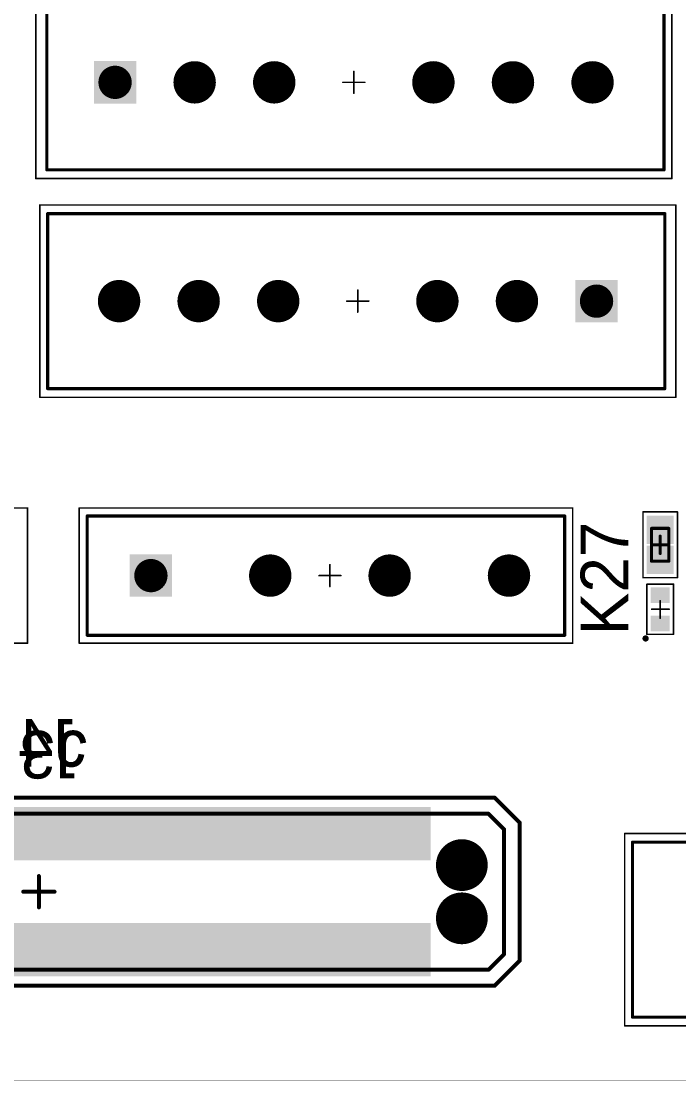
# Model space of a CAD drawing. Header units: millimetres. Extents: x 0 to 100, y 0 to 100.
# Drawn here: x 49.45 to 70.44, y 0 to 33.83 of the extents above; entities that cross this region are included whole.
import ezdxf

# ---------------------------------------------------------------- set-up
doc = ezdxf.new("R2010")
doc.units = ezdxf.units.MM
for name, color, linetype in [('BottomLayer', 5, 'Continuous'), ('BottomOverlay', 54, 'Continuous'), ('BottomPaste', 16, 'Continuous'), ('BottomSolder', 6, 'Continuous'), ('Mechanical1', 6, 'Continuous'), ('Mechanical13', 56, 'Continuous'), ('Mechanical15', 56, 'Continuous'), ('MidLayer14', 9, 'Continuous'), ('MultiLayer', 9, 'Continuous'), ('PadHoleLayer', 156, 'Continuous'), ('TopLayer', 1, 'Continuous'), ('TopOverlay', 2, 'Continuous'), ('TopPaste', 8, 'Continuous'), ('TopSolder', 216, 'Continuous')]:
    doc.layers.add(name, color=color, linetype=linetype)

msp = doc.modelspace()

# ---------------------------------------------------------------- linework, layer by layer
at = {"layer": 'BottomLayer'}
for points, const_width in [([(54.703, 31.877, 1), (55.279, 31.877, 1)], 0.575), ([(57.243, 31.877, 1), (57.819, 31.877, 1)], 0.575), ([(62.323, 31.877, 1), (62.899, 31.877, 1)], 0.575), ([(64.863, 31.877, 1), (65.439, 31.877, 1)], 0.575), ([(67.403, 31.877, 1), (67.979, 31.877, 1)], 0.575), ([(52.29, 24.892, 1), (52.866, 24.892, 1)], 0.575), ([(54.83, 24.892, 1), (55.406, 24.892, 1)], 0.575), ([(57.37, 24.892, 1), (57.946, 24.892, 1)], 0.575), ([(62.45, 24.892, 1), (63.026, 24.892, 1)], 0.575), ([(64.99, 24.892, 1), (65.566, 24.892, 1)], 0.575), ([(57.116, 16.129, 1), (57.692, 16.129, 1)], 0.575), ([(60.926, 16.129, 1), (61.502, 16.129, 1)], 0.575), ([(64.736, 16.129, 1), (65.312, 16.129, 1)], 0.575), ([(63.157, 6.887, 1), (63.882, 6.887, 1)], 0.725), ([(63.157, 5.187, 1), (63.882, 5.187, 1)], 0.725)]:
    msp.add_lwpolyline(points, format="xyb", close=True, dxfattribs=dict(at, const_width=const_width))
for points in [[(51.876, 32.452), (51.876, 31.302), (53.026, 32.452), (53.026, 31.302)], [(68.393, 24.317), (68.393, 25.467), (67.243, 24.317), (67.243, 25.467)], [(53.019, 16.704), (53.019, 15.554), (54.169, 16.704), (54.169, 15.554)], [(49.919, 8.637), (49.619, 8.637), (49.919, 7.137), (49.619, 7.137)], [(50.419, 8.637), (50.119, 8.637), (50.419, 7.137), (50.119, 7.137)], [(50.919, 8.637), (50.619, 8.637), (50.919, 7.137), (50.619, 7.137)], [(51.419, 8.637), (51.119, 8.637), (51.419, 7.137), (51.119, 7.137)], [(51.919, 8.637), (51.619, 8.637), (51.919, 7.137), (51.619, 7.137)], [(52.419, 8.637), (52.119, 8.637), (52.419, 7.137), (52.119, 7.137)], [(52.919, 8.637), (52.619, 8.637), (52.919, 7.137), (52.619, 7.137)], [(53.419, 8.637), (53.119, 8.637), (53.419, 7.137), (53.119, 7.137)], [(53.919, 8.637), (53.619, 8.637), (53.919, 7.137), (53.619, 7.137)], [(54.419, 8.637), (54.119, 8.637), (54.419, 7.137), (54.119, 7.137)], [(54.919, 8.637), (54.619, 8.637), (54.919, 7.137), (54.619, 7.137)], [(55.419, 8.637), (55.119, 8.637), (55.419, 7.137), (55.119, 7.137)], [(55.919, 8.637), (55.619, 8.637), (55.919, 7.137), (55.619, 7.137)], [(56.419, 8.637), (56.119, 8.637), (56.419, 7.137), (56.119, 7.137)], [(56.919, 8.637), (56.619, 8.637), (56.919, 7.137), (56.619, 7.137)], [(57.419, 8.637), (57.119, 8.637), (57.419, 7.137), (57.119, 7.137)], [(57.919, 8.637), (57.619, 8.637), (57.919, 7.137), (57.619, 7.137)], [(58.419, 8.637), (58.119, 8.637), (58.419, 7.137), (58.119, 7.137)], [(58.919, 8.637), (58.619, 8.637), (58.919, 7.137), (58.619, 7.137)], [(59.419, 8.637), (59.119, 8.637), (59.419, 7.137), (59.119, 7.137)], [(59.919, 8.637), (59.619, 8.637), (59.919, 7.137), (59.619, 7.137)], [(60.419, 8.637), (60.119, 8.637), (60.419, 7.137), (60.119, 7.137)], [(60.919, 8.637), (60.619, 8.637), (60.919, 7.137), (60.619, 7.137)], [(61.419, 8.637), (61.119, 8.637), (61.419, 7.137), (61.119, 7.137)], [(61.919, 8.637), (61.619, 8.637), (61.919, 7.137), (61.619, 7.137)], [(62.419, 8.637), (62.119, 8.637), (62.419, 7.137), (62.119, 7.137)], [(49.919, 4.937), (49.619, 4.937), (49.919, 3.437), (49.619, 3.437)], [(50.419, 4.937), (50.119, 4.937), (50.419, 3.437), (50.119, 3.437)], [(50.919, 4.937), (50.619, 4.937), (50.919, 3.437), (50.619, 3.437)], [(51.419, 4.937), (51.119, 4.937), (51.419, 3.437), (51.119, 3.437)], [(51.919, 4.937), (51.619, 4.937), (51.919, 3.437), (51.619, 3.437)], [(52.419, 4.937), (52.119, 4.937), (52.419, 3.437), (52.119, 3.437)], [(52.919, 4.937), (52.619, 4.937), (52.919, 3.437), (52.619, 3.437)], [(53.419, 4.937), (53.119, 4.937), (53.419, 3.437), (53.119, 3.437)], [(53.919, 4.937), (53.619, 4.937), (53.919, 3.437), (53.619, 3.437)], [(54.419, 4.937), (54.119, 4.937), (54.419, 3.437), (54.119, 3.437)], [(54.919, 4.937), (54.619, 4.937), (54.919, 3.437), (54.619, 3.437)], [(55.419, 4.937), (55.119, 4.937), (55.419, 3.437), (55.119, 3.437)], [(55.919, 4.937), (55.619, 4.937), (55.919, 3.437), (55.619, 3.437)], [(56.419, 4.937), (56.119, 4.937), (56.419, 3.437), (56.119, 3.437)], [(56.919, 4.937), (56.619, 4.937), (56.919, 3.437), (56.619, 3.437)], [(57.419, 4.937), (57.119, 4.937), (57.419, 3.437), (57.119, 3.437)], [(57.919, 4.937), (57.619, 4.937), (57.919, 3.437), (57.619, 3.437)], [(58.419, 4.937), (58.119, 4.937), (58.419, 3.437), (58.119, 3.437)], [(58.919, 4.937), (58.619, 4.937), (58.919, 3.437), (58.619, 3.437)], [(59.419, 4.937), (59.119, 4.937), (59.419, 3.437), (59.119, 3.437)], [(59.919, 4.937), (59.619, 4.937), (59.919, 3.437), (59.619, 3.437)], [(60.419, 4.937), (60.119, 4.937), (60.419, 3.437), (60.119, 3.437)], [(60.919, 4.937), (60.619, 4.937), (60.919, 3.437), (60.619, 3.437)], [(61.419, 4.937), (61.119, 4.937), (61.419, 3.437), (61.119, 3.437)], [(61.919, 4.937), (61.619, 4.937), (61.919, 3.437), (61.619, 3.437)], [(62.419, 4.937), (62.119, 4.937), (62.419, 3.437), (62.119, 3.437)]]:
    msp.add_solid(points, dxfattribs=at)
at = {"layer": 'BottomOverlay', "const_width": 0.127}
for points in [[(35.469, 9.037), (64.569, 9.037)], [(64.569, 9.037), (65.369, 8.237)], [(65.369, 3.837), (65.369, 8.237)], [(64.569, 3.037), (65.369, 3.837)], [(35.469, 3.037), (64.569, 3.037)]]:
    msp.add_lwpolyline(points, dxfattribs=at)
at = {"layer": 'BottomOverlay', "const_width": 0.0635}
for points in [[(64.537, 9.037, 1), (64.601, 9.037, 1)], [(64.537, 9.037, 1), (64.601, 9.037, 1)], [(65.337, 8.237, 1), (65.401, 8.237, 1)], [(65.337, 8.237, 1), (65.401, 8.237, 1)], [(65.337, 3.837, 1), (65.401, 3.837, 1)], [(65.337, 3.837, 1), (65.401, 3.837, 1)], [(64.537, 3.037, 1), (64.601, 3.037, 1)], [(64.537, 3.037, 1), (64.601, 3.037, 1)]]:
    msp.add_lwpolyline(points, format="xyb", close=True, dxfattribs=at)
at = {"layer": 'BottomPaste'}
for points in [[(49.919, 8.637), (49.619, 8.637), (49.919, 7.137), (49.619, 7.137)], [(50.419, 8.637), (50.119, 8.637), (50.419, 7.137), (50.119, 7.137)], [(50.919, 8.637), (50.619, 8.637), (50.919, 7.137), (50.619, 7.137)], [(51.419, 8.637), (51.119, 8.637), (51.419, 7.137), (51.119, 7.137)], [(51.919, 8.637), (51.619, 8.637), (51.919, 7.137), (51.619, 7.137)], [(52.419, 8.637), (52.119, 8.637), (52.419, 7.137), (52.119, 7.137)], [(52.919, 8.637), (52.619, 8.637), (52.919, 7.137), (52.619, 7.137)], [(53.419, 8.637), (53.119, 8.637), (53.419, 7.137), (53.119, 7.137)], [(53.919, 8.637), (53.619, 8.637), (53.919, 7.137), (53.619, 7.137)], [(54.419, 8.637), (54.119, 8.637), (54.419, 7.137), (54.119, 7.137)], [(54.919, 8.637), (54.619, 8.637), (54.919, 7.137), (54.619, 7.137)], [(55.419, 8.637), (55.119, 8.637), (55.419, 7.137), (55.119, 7.137)], [(55.919, 8.637), (55.619, 8.637), (55.919, 7.137), (55.619, 7.137)], [(56.419, 8.637), (56.119, 8.637), (56.419, 7.137), (56.119, 7.137)], [(56.919, 8.637), (56.619, 8.637), (56.919, 7.137), (56.619, 7.137)], [(57.419, 8.637), (57.119, 8.637), (57.419, 7.137), (57.119, 7.137)], [(57.919, 8.637), (57.619, 8.637), (57.919, 7.137), (57.619, 7.137)], [(58.419, 8.637), (58.119, 8.637), (58.419, 7.137), (58.119, 7.137)], [(58.919, 8.637), (58.619, 8.637), (58.919, 7.137), (58.619, 7.137)], [(59.419, 8.637), (59.119, 8.637), (59.419, 7.137), (59.119, 7.137)], [(59.919, 8.637), (59.619, 8.637), (59.919, 7.137), (59.619, 7.137)], [(60.419, 8.637), (60.119, 8.637), (60.419, 7.137), (60.119, 7.137)], [(60.919, 8.637), (60.619, 8.637), (60.919, 7.137), (60.619, 7.137)], [(61.419, 8.637), (61.119, 8.637), (61.419, 7.137), (61.119, 7.137)], [(61.919, 8.637), (61.619, 8.637), (61.919, 7.137), (61.619, 7.137)], [(62.419, 8.637), (62.119, 8.637), (62.419, 7.137), (62.119, 7.137)], [(49.919, 4.937), (49.619, 4.937), (49.919, 3.437), (49.619, 3.437)], [(50.419, 4.937), (50.119, 4.937), (50.419, 3.437), (50.119, 3.437)], [(50.919, 4.937), (50.619, 4.937), (50.919, 3.437), (50.619, 3.437)], [(51.419, 4.937), (51.119, 4.937), (51.419, 3.437), (51.119, 3.437)], [(51.919, 4.937), (51.619, 4.937), (51.919, 3.437), (51.619, 3.437)], [(52.419, 4.937), (52.119, 4.937), (52.419, 3.437), (52.119, 3.437)], [(52.919, 4.937), (52.619, 4.937), (52.919, 3.437), (52.619, 3.437)], [(53.419, 4.937), (53.119, 4.937), (53.419, 3.437), (53.119, 3.437)], [(53.919, 4.937), (53.619, 4.937), (53.919, 3.437), (53.619, 3.437)], [(54.419, 4.937), (54.119, 4.937), (54.419, 3.437), (54.119, 3.437)], [(54.919, 4.937), (54.619, 4.937), (54.919, 3.437), (54.619, 3.437)], [(55.419, 4.937), (55.119, 4.937), (55.419, 3.437), (55.119, 3.437)], [(55.919, 4.937), (55.619, 4.937), (55.919, 3.437), (55.619, 3.437)], [(56.419, 4.937), (56.119, 4.937), (56.419, 3.437), (56.119, 3.437)], [(56.919, 4.937), (56.619, 4.937), (56.919, 3.437), (56.619, 3.437)], [(57.419, 4.937), (57.119, 4.937), (57.419, 3.437), (57.119, 3.437)], [(57.919, 4.937), (57.619, 4.937), (57.919, 3.437), (57.619, 3.437)], [(58.419, 4.937), (58.119, 4.937), (58.419, 3.437), (58.119, 3.437)], [(58.919, 4.937), (58.619, 4.937), (58.919, 3.437), (58.619, 3.437)], [(59.419, 4.937), (59.119, 4.937), (59.419, 3.437), (59.119, 3.437)], [(59.919, 4.937), (59.619, 4.937), (59.919, 3.437), (59.619, 3.437)], [(60.419, 4.937), (60.119, 4.937), (60.419, 3.437), (60.119, 3.437)], [(60.919, 4.937), (60.619, 4.937), (60.919, 3.437), (60.619, 3.437)], [(61.419, 4.937), (61.119, 4.937), (61.419, 3.437), (61.119, 3.437)], [(61.919, 4.937), (61.619, 4.937), (61.919, 3.437), (61.619, 3.437)], [(62.419, 4.937), (62.119, 4.937), (62.419, 3.437), (62.119, 3.437)]]:
    msp.add_solid(points, dxfattribs=at)
at = {"layer": 'BottomSolder'}
for points, const_width in [([(54.653, 31.877, 1), (55.329, 31.877, 1)], 0.677), ([(57.193, 31.877, 1), (57.869, 31.877, 1)], 0.677), ([(62.273, 31.877, 1), (62.949, 31.877, 1)], 0.677), ([(64.813, 31.877, 1), (65.489, 31.877, 1)], 0.677), ([(67.353, 31.877, 1), (68.029, 31.877, 1)], 0.677), ([(52.24, 24.892, 1), (52.916, 24.892, 1)], 0.677), ([(54.78, 24.892, 1), (55.456, 24.892, 1)], 0.677), ([(57.32, 24.892, 1), (57.996, 24.892, 1)], 0.677), ([(62.4, 24.892, 1), (63.076, 24.892, 1)], 0.677), ([(64.94, 24.892, 1), (65.616, 24.892, 1)], 0.677), ([(57.066, 16.129, 1), (57.742, 16.129, 1)], 0.677), ([(60.876, 16.129, 1), (61.552, 16.129, 1)], 0.677), ([(64.686, 16.129, 1), (65.362, 16.129, 1)], 0.677), ([(63.106, 6.887, 1), (63.932, 6.887, 1)], 0.827), ([(63.106, 5.187, 1), (63.932, 5.187, 1)], 0.827)]:
    msp.add_lwpolyline(points, format="xyb", close=True, dxfattribs=dict(at, const_width=const_width))
for points in [[(51.774, 32.554), (51.774, 31.2), (53.128, 32.554), (53.128, 31.2)], [(68.495, 24.215), (68.495, 25.569), (67.141, 24.215), (67.141, 25.569)], [(52.917, 16.806), (52.917, 15.452), (54.271, 16.806), (54.271, 15.452)], [(49.521, 8.739), (49.017, 8.739), (49.521, 7.035), (49.017, 7.035)], [(50.021, 8.739), (49.517, 8.739), (50.021, 7.035), (49.517, 7.035)], [(50.521, 8.739), (50.017, 8.739), (50.521, 7.035), (50.017, 7.035)], [(51.021, 8.739), (50.517, 8.739), (51.021, 7.035), (50.517, 7.035)], [(51.521, 8.739), (51.017, 8.739), (51.521, 7.035), (51.017, 7.035)], [(52.021, 8.739), (51.517, 8.739), (52.021, 7.035), (51.517, 7.035)], [(52.521, 8.739), (52.017, 8.739), (52.521, 7.035), (52.017, 7.035)], [(53.021, 8.739), (52.517, 8.739), (53.021, 7.035), (52.517, 7.035)], [(53.521, 8.739), (53.017, 8.739), (53.521, 7.035), (53.017, 7.035)], [(54.021, 8.739), (53.517, 8.739), (54.021, 7.035), (53.517, 7.035)], [(54.521, 8.739), (54.017, 8.739), (54.521, 7.035), (54.017, 7.035)], [(55.021, 8.739), (54.517, 8.739), (55.021, 7.035), (54.517, 7.035)], [(55.521, 8.739), (55.017, 8.739), (55.521, 7.035), (55.017, 7.035)], [(56.021, 8.739), (55.517, 8.739), (56.021, 7.035), (55.517, 7.035)], [(56.521, 8.739), (56.017, 8.739), (56.521, 7.035), (56.017, 7.035)], [(57.021, 8.739), (56.517, 8.739), (57.021, 7.035), (56.517, 7.035)], [(57.521, 8.739), (57.017, 8.739), (57.521, 7.035), (57.017, 7.035)], [(58.021, 8.739), (57.517, 8.739), (58.021, 7.035), (57.517, 7.035)], [(58.521, 8.739), (58.017, 8.739), (58.521, 7.035), (58.017, 7.035)], [(59.021, 8.739), (58.517, 8.739), (59.021, 7.035), (58.517, 7.035)], [(59.521, 8.739), (59.017, 8.739), (59.521, 7.035), (59.017, 7.035)], [(60.021, 8.739), (59.517, 8.739), (60.021, 7.035), (59.517, 7.035)], [(60.521, 8.739), (60.017, 8.739), (60.521, 7.035), (60.017, 7.035)], [(61.021, 8.739), (60.517, 8.739), (61.021, 7.035), (60.517, 7.035)], [(61.521, 8.739), (61.017, 8.739), (61.521, 7.035), (61.017, 7.035)], [(62.021, 8.739), (61.517, 8.739), (62.021, 7.035), (61.517, 7.035)], [(62.521, 8.739), (62.017, 8.739), (62.521, 7.035), (62.017, 7.035)], [(49.521, 5.039), (49.017, 5.039), (49.521, 3.335), (49.017, 3.335)], [(50.021, 5.039), (49.517, 5.039), (50.021, 3.335), (49.517, 3.335)], [(50.521, 5.039), (50.017, 5.039), (50.521, 3.335), (50.017, 3.335)], [(51.021, 5.039), (50.517, 5.039), (51.021, 3.335), (50.517, 3.335)], [(51.521, 5.039), (51.017, 5.039), (51.521, 3.335), (51.017, 3.335)], [(52.021, 5.039), (51.517, 5.039), (52.021, 3.335), (51.517, 3.335)], [(52.521, 5.039), (52.017, 5.039), (52.521, 3.335), (52.017, 3.335)], [(53.021, 5.039), (52.517, 5.039), (53.021, 3.335), (52.517, 3.335)], [(53.521, 5.039), (53.017, 5.039), (53.521, 3.335), (53.017, 3.335)], [(54.021, 5.039), (53.517, 5.039), (54.021, 3.335), (53.517, 3.335)], [(54.521, 5.039), (54.017, 5.039), (54.521, 3.335), (54.017, 3.335)], [(55.021, 5.039), (54.517, 5.039), (55.021, 3.335), (54.517, 3.335)], [(55.521, 5.039), (55.017, 5.039), (55.521, 3.335), (55.017, 3.335)], [(56.021, 5.039), (55.517, 5.039), (56.021, 3.335), (55.517, 3.335)], [(56.521, 5.039), (56.017, 5.039), (56.521, 3.335), (56.017, 3.335)], [(57.021, 5.039), (56.517, 5.039), (57.021, 3.335), (56.517, 3.335)], [(57.521, 5.039), (57.017, 5.039), (57.521, 3.335), (57.017, 3.335)], [(58.021, 5.039), (57.517, 5.039), (58.021, 3.335), (57.517, 3.335)], [(58.521, 5.039), (58.017, 5.039), (58.521, 3.335), (58.017, 3.335)], [(59.021, 5.039), (58.517, 5.039), (59.021, 3.335), (58.517, 3.335)], [(59.521, 5.039), (59.017, 5.039), (59.521, 3.335), (59.017, 3.335)], [(60.021, 5.039), (59.517, 5.039), (60.021, 3.335), (59.517, 3.335)], [(60.521, 5.039), (60.017, 5.039), (60.521, 3.335), (60.017, 3.335)], [(61.021, 5.039), (60.517, 5.039), (61.021, 3.335), (60.517, 3.335)], [(61.521, 5.039), (61.017, 5.039), (61.521, 3.335), (61.017, 3.335)], [(62.021, 5.039), (61.517, 5.039), (62.021, 3.335), (61.517, 3.335)], [(62.521, 5.039), (62.017, 5.039), (62.521, 3.335), (62.017, 3.335)]]:
    msp.add_solid(points, dxfattribs=at)
at = {"layer": 'Mechanical1', "const_width": 0.0127}
msp.add_lwpolyline([(0.006, 0.006), (100.006, 0.006)], dxfattribs=at)
at = {"layer": 'Mechanical13'}
for points, const_width in [([(50.271, 29.083), (50.271, 34.671)], 0.1), ([(69.971, 29.083), (69.971, 34.671)], 0.1), ([(50.271, 29.083), (69.971, 29.083)], 0.1), ([(50.298, 27.686), (69.998, 27.686)], 0.1), ([(50.298, 22.098), (50.298, 27.686)], 0.1), ([(69.998, 22.098), (69.998, 27.686)], 0.1), ([(50.298, 22.098), (69.998, 22.098)], 0.1), ([(51.562, 18.034), (66.802, 18.034)], 0.101), ([(51.562, 14.224), (51.562, 18.034)], 0.101), ([(66.802, 14.224), (66.802, 18.034)], 0.101), ([(69.575, 17.637), (70.125, 17.637)], 0.1), ([(69.575, 16.587), (69.575, 17.637)], 0.1), ([(70.125, 16.587), (70.125, 17.637)], 0.1), ([(69.575, 16.587), (70.125, 16.587)], 0.1), ([(69.425, 14.255), (69.425, 15.855)], 0.05), ([(69.425, 15.855), (70.275, 15.855)], 0.05), ([(70.275, 14.255), (70.275, 15.855)], 0.05), ([(51.562, 14.224), (66.802, 14.224)], 0.101), ([(69.425, 14.255), (70.275, 14.255)], 0.05), ([(35.669, 8.527), (64.369, 8.527)], 0.127), ([(35.669, 8.527), (64.369, 8.527)], 0.127), ([(64.369, 8.527), (64.869, 8.027)], 0.127), ([(64.369, 8.527), (64.869, 8.027)], 0.127), ([(64.869, 4.047), (64.869, 8.027)], 0.127), ([(64.869, 4.047), (64.869, 8.027)], 0.127), ([(68.967, 7.62), (88.667, 7.62)], 0.1), ([(68.967, 2.032), (68.967, 7.62)], 0.1), ([(64.369, 3.547), (64.869, 4.047)], 0.127), ([(64.369, 3.547), (64.869, 4.047)], 0.127), ([(35.669, 3.547), (64.369, 3.547)], 0.127), ([(35.669, 3.547), (64.369, 3.547)], 0.127), ([(68.967, 2.032), (88.667, 2.032)], 0.1)]:
    msp.add_lwpolyline(points, dxfattribs=dict(at, const_width=const_width))
for points, const_width in [([(50.246, 29.083, 1), (50.296, 29.083, 1)], 0.05), ([(50.246, 29.083, 1), (50.296, 29.083, 1)], 0.05), ([(69.946, 29.083, 1), (69.996, 29.083, 1)], 0.05), ([(69.946, 29.083, 1), (69.996, 29.083, 1)], 0.05), ([(50.273, 27.686, 1), (50.323, 27.686, 1)], 0.05), ([(50.273, 27.686, 1), (50.323, 27.686, 1)], 0.05), ([(69.973, 27.686, 1), (70.023, 27.686, 1)], 0.05), ([(69.973, 27.686, 1), (70.023, 27.686, 1)], 0.05), ([(50.273, 22.098, 1), (50.323, 22.098, 1)], 0.05), ([(50.273, 22.098, 1), (50.323, 22.098, 1)], 0.05), ([(69.973, 22.098, 1), (70.023, 22.098, 1)], 0.05), ([(69.973, 22.098, 1), (70.023, 22.098, 1)], 0.05), ([(51.537, 18.034, 1), (51.587, 18.034, 1)], 0.0504), ([(51.537, 18.034, 1), (51.587, 18.034, 1)], 0.0504), ([(66.777, 18.034, 1), (66.827, 18.034, 1)], 0.0504), ([(66.777, 18.034, 1), (66.827, 18.034, 1)], 0.0504), ([(69.55, 17.637, 1), (69.6, 17.637, 1)], 0.05), ([(69.55, 17.637, 1), (69.6, 17.637, 1)], 0.05), ([(70.1, 17.637, 1), (70.15, 17.637, 1)], 0.05), ([(70.1, 17.637, 1), (70.15, 17.637, 1)], 0.05), ([(69.55, 16.587, 1), (69.6, 16.587, 1)], 0.05), ([(69.55, 16.587, 1), (69.6, 16.587, 1)], 0.05), ([(70.1, 16.587, 1), (70.15, 16.587, 1)], 0.05), ([(70.1, 16.587, 1), (70.15, 16.587, 1)], 0.05), ([(69.413, 15.855, 1), (69.437, 15.855, 1)], 0.025), ([(69.413, 15.855, 1), (69.437, 15.855, 1)], 0.025), ([(70.263, 15.855, 1), (70.287, 15.855, 1)], 0.025), ([(70.263, 15.855, 1), (70.287, 15.855, 1)], 0.025), ([(51.537, 14.224, 1), (51.587, 14.224, 1)], 0.0504), ([(51.537, 14.224, 1), (51.587, 14.224, 1)], 0.0504), ([(66.777, 14.224, 1), (66.827, 14.224, 1)], 0.0504), ([(66.777, 14.224, 1), (66.827, 14.224, 1)], 0.0504), ([(69.413, 14.255, 1), (69.437, 14.255, 1)], 0.025), ([(69.413, 14.255, 1), (69.437, 14.255, 1)], 0.025), ([(70.263, 14.255, 1), (70.287, 14.255, 1)], 0.025), ([(70.263, 14.255, 1), (70.287, 14.255, 1)], 0.025), ([(64.337, 8.527, 1), (64.401, 8.527, 1)], 0.0635), ([(64.337, 8.527, 1), (64.401, 8.527, 1)], 0.0635), ([(64.337, 8.527, 1), (64.401, 8.527, 1)], 0.0635), ([(64.337, 8.527, 1), (64.401, 8.527, 1)], 0.0635), ([(64.837, 8.027, 1), (64.901, 8.027, 1)], 0.0635), ([(64.837, 8.027, 1), (64.901, 8.027, 1)], 0.0635), ([(64.837, 8.027, 1), (64.901, 8.027, 1)], 0.0635), ([(64.837, 8.027, 1), (64.901, 8.027, 1)], 0.0635), ([(68.942, 7.62, 1), (68.992, 7.62, 1)], 0.05), ([(68.942, 7.62, 1), (68.992, 7.62, 1)], 0.05), ([(64.837, 4.047, 1), (64.901, 4.047, 1)], 0.0635), ([(64.837, 4.047, 1), (64.901, 4.047, 1)], 0.0635), ([(64.837, 4.047, 1), (64.901, 4.047, 1)], 0.0635), ([(64.837, 4.047, 1), (64.901, 4.047, 1)], 0.0635), ([(64.337, 3.547, 1), (64.401, 3.547, 1)], 0.0635), ([(64.337, 3.547, 1), (64.401, 3.547, 1)], 0.0635), ([(64.337, 3.547, 1), (64.401, 3.547, 1)], 0.0635), ([(64.337, 3.547, 1), (64.401, 3.547, 1)], 0.0635), ([(68.942, 2.032, 1), (68.992, 2.032, 1)], 0.05), ([(68.942, 2.032, 1), (68.992, 2.032, 1)], 0.05)]:
    msp.add_lwpolyline(points, format="xyb", close=True, dxfattribs=dict(at, const_width=const_width))
at = {"layer": 'Mechanical15'}
for points, const_width in [([(49.921, 28.807), (49.921, 34.947)], 0.05), ([(70.221, 28.807), (70.221, 34.947)], 0.05), ([(60.071, 31.527), (60.071, 32.227)], 0.05), ([(59.721, 31.877), (60.421, 31.877)], 0.05), ([(49.921, 28.807), (70.221, 28.807)], 0.05), ([(50.048, 21.822), (50.048, 27.962)], 0.05), ([(50.048, 27.962), (70.348, 27.962)], 0.05), ([(70.348, 21.822), (70.348, 27.962)], 0.05), ([(60.198, 24.542), (60.198, 25.242)], 0.05), ([(59.848, 24.892), (60.548, 24.892)], 0.05), ([(50.048, 21.822), (70.348, 21.822)], 0.05), ([(33.909, 18.288), (49.657, 18.288)], 0.05), ([(49.657, 13.97), (49.657, 18.288)], 0.05), ([(51.308, 13.97), (51.308, 18.288)], 0.05), ([(51.308, 18.288), (67.056, 18.288)], 0.05), ([(67.056, 13.97), (67.056, 18.288)], 0.05), ([(69.3, 18.162), (70.4, 18.162)], 0.05), ([(69.3, 16.062), (69.3, 18.162)], 0.05), ([(70.4, 16.062), (70.4, 18.162)], 0.05), ([(69.85, 16.837), (69.85, 17.387)], 0.1), ([(69.575, 17.112), (70.125, 17.112)], 0.1), ([(59.309, 15.779), (59.309, 16.479)], 0.05), ([(58.959, 16.129), (59.659, 16.129)], 0.05), ([(69.3, 16.062), (70.4, 16.062)], 0.05), ([(69.425, 15.855), (70.275, 15.855)], 0.05), ([(69.425, 14.255), (69.425, 15.855)], 0.05), ([(70.275, 14.255), (70.275, 15.855)], 0.05), ([(69.85, 14.768), (69.85, 15.328)], 0.05), ([(69.577, 15.055), (70.137, 15.055)], 0.05), ([(69.425, 14.255), (70.275, 14.255)], 0.05), ([(33.909, 13.97), (49.657, 13.97)], 0.05), ([(51.308, 13.97), (67.056, 13.97)], 0.05), ([(35.669, 8.527), (64.369, 8.527)], 0.127), ([(35.669, 8.527), (64.369, 8.527)], 0.127), ([(64.369, 8.527), (64.869, 8.027)], 0.127), ([(64.369, 8.527), (64.869, 8.027)], 0.127), ([(64.869, 4.047), (64.869, 8.027)], 0.127), ([(64.869, 4.047), (64.869, 8.027)], 0.127), ([(68.717, 1.756), (68.717, 7.896)], 0.05), ([(68.717, 7.896), (89.017, 7.896)], 0.05), ([(50.019, 5.537), (50.019, 6.537)], 0.127), ([(50.019, 5.537), (50.019, 6.537)], 0.127), ([(49.519, 6.037), (50.519, 6.037)], 0.127), ([(49.519, 6.037), (50.519, 6.037)], 0.127), ([(64.369, 3.547), (64.869, 4.047)], 0.127), ([(64.369, 3.547), (64.869, 4.047)], 0.127), ([(35.669, 3.547), (64.369, 3.547)], 0.127), ([(35.669, 3.547), (64.369, 3.547)], 0.127), ([(68.717, 1.756), (89.017, 1.756)], 0.05)]:
    msp.add_lwpolyline(points, dxfattribs=dict(at, const_width=const_width))
for points, const_width in [([(60.058, 32.227, 1), (60.084, 32.227, 1)], 0.025), ([(59.708, 31.877, 1), (59.733, 31.877, 1)], 0.025), ([(60.409, 31.877, 1), (60.434, 31.877, 1)], 0.025), ([(60.058, 31.527, 1), (60.084, 31.527, 1)], 0.025), ([(49.908, 28.807, 1), (49.933, 28.807, 1)], 0.025), ([(49.908, 28.807, 1), (49.933, 28.807, 1)], 0.025), ([(70.209, 28.807, 1), (70.234, 28.807, 1)], 0.025), ([(70.209, 28.807, 1), (70.234, 28.807, 1)], 0.025), ([(50.035, 27.962, 1), (50.06, 27.962, 1)], 0.025), ([(50.035, 27.962, 1), (50.06, 27.962, 1)], 0.025), ([(70.336, 27.962, 1), (70.361, 27.962, 1)], 0.025), ([(70.336, 27.962, 1), (70.361, 27.962, 1)], 0.025), ([(60.185, 25.242, 1), (60.211, 25.242, 1)], 0.025), ([(59.835, 24.892, 1), (59.86, 24.892, 1)], 0.025), ([(60.536, 24.892, 1), (60.561, 24.892, 1)], 0.025), ([(60.185, 24.542, 1), (60.211, 24.542, 1)], 0.025), ([(50.035, 21.822, 1), (50.06, 21.822, 1)], 0.025), ([(50.035, 21.822, 1), (50.06, 21.822, 1)], 0.025), ([(70.336, 21.822, 1), (70.361, 21.822, 1)], 0.025), ([(70.336, 21.822, 1), (70.361, 21.822, 1)], 0.025), ([(49.644, 18.288, 1), (49.67, 18.288, 1)], 0.025), ([(49.644, 18.288, 1), (49.67, 18.288, 1)], 0.025), ([(51.295, 18.288, 1), (51.321, 18.288, 1)], 0.025), ([(51.295, 18.288, 1), (51.321, 18.288, 1)], 0.025), ([(67.043, 18.288, 1), (67.069, 18.288, 1)], 0.025), ([(67.043, 18.288, 1), (67.069, 18.288, 1)], 0.025), ([(69.288, 18.162, 1), (69.313, 18.162, 1)], 0.025), ([(69.288, 18.162, 1), (69.313, 18.162, 1)], 0.025), ([(70.388, 18.162, 1), (70.413, 18.162, 1)], 0.025), ([(70.388, 18.162, 1), (70.413, 18.162, 1)], 0.025), ([(69.825, 17.387, 1), (69.875, 17.387, 1)], 0.05), ([(69.55, 17.112, 1), (69.6, 17.112, 1)], 0.05), ([(70.1, 17.112, 1), (70.15, 17.112, 1)], 0.05), ([(69.825, 16.837, 1), (69.875, 16.837, 1)], 0.05), ([(59.296, 16.479, 1), (59.322, 16.479, 1)], 0.025), ([(58.946, 16.129, 1), (58.971, 16.129, 1)], 0.025), ([(59.647, 16.129, 1), (59.672, 16.129, 1)], 0.025), ([(69.288, 16.062, 1), (69.313, 16.062, 1)], 0.025), ([(69.288, 16.062, 1), (69.313, 16.062, 1)], 0.025), ([(70.388, 16.062, 1), (70.413, 16.062, 1)], 0.025), ([(70.388, 16.062, 1), (70.413, 16.062, 1)], 0.025), ([(59.296, 15.779, 1), (59.322, 15.779, 1)], 0.025), ([(69.413, 15.855, 1), (69.437, 15.855, 1)], 0.025), ([(69.413, 15.855, 1), (69.437, 15.855, 1)], 0.025), ([(70.263, 15.855, 1), (70.287, 15.855, 1)], 0.025), ([(70.263, 15.855, 1), (70.287, 15.855, 1)], 0.025), ([(69.838, 15.328, 1), (69.862, 15.328, 1)], 0.025), ([(69.565, 15.055, 1), (69.59, 15.055, 1)], 0.025), ([(70.125, 15.055, 1), (70.15, 15.055, 1)], 0.025), ([(69.838, 14.768, 1), (69.862, 14.768, 1)], 0.025), ([(69.413, 14.255, 1), (69.437, 14.255, 1)], 0.025), ([(69.413, 14.255, 1), (69.437, 14.255, 1)], 0.025), ([(70.263, 14.255, 1), (70.287, 14.255, 1)], 0.025), ([(70.263, 14.255, 1), (70.287, 14.255, 1)], 0.025), ([(49.644, 13.97, 1), (49.67, 13.97, 1)], 0.025), ([(49.644, 13.97, 1), (49.67, 13.97, 1)], 0.025), ([(51.295, 13.97, 1), (51.321, 13.97, 1)], 0.025), ([(51.295, 13.97, 1), (51.321, 13.97, 1)], 0.025), ([(67.043, 13.97, 1), (67.069, 13.97, 1)], 0.025), ([(67.043, 13.97, 1), (67.069, 13.97, 1)], 0.025), ([(64.337, 8.527, 1), (64.401, 8.527, 1)], 0.0635), ([(64.337, 8.527, 1), (64.401, 8.527, 1)], 0.0635), ([(64.337, 8.527, 1), (64.401, 8.527, 1)], 0.0635), ([(64.337, 8.527, 1), (64.401, 8.527, 1)], 0.0635), ([(64.837, 8.027, 1), (64.901, 8.027, 1)], 0.0635), ([(64.837, 8.027, 1), (64.901, 8.027, 1)], 0.0635), ([(64.837, 8.027, 1), (64.901, 8.027, 1)], 0.0635), ([(64.837, 8.027, 1), (64.901, 8.027, 1)], 0.0635), ([(68.704, 7.896, 1), (68.729, 7.896, 1)], 0.025), ([(68.704, 7.896, 1), (68.729, 7.896, 1)], 0.025), ([(49.987, 6.537, 1), (50.051, 6.537, 1)], 0.0635), ([(49.987, 6.537, 1), (50.051, 6.537, 1)], 0.0635), ([(49.487, 6.037, 1), (49.551, 6.037, 1)], 0.0635), ([(49.487, 6.037, 1), (49.551, 6.037, 1)], 0.0635), ([(50.487, 6.037, 1), (50.551, 6.037, 1)], 0.0635), ([(50.487, 6.037, 1), (50.551, 6.037, 1)], 0.0635), ([(49.987, 5.537, 1), (50.051, 5.537, 1)], 0.0635), ([(49.987, 5.537, 1), (50.051, 5.537, 1)], 0.0635), ([(64.837, 4.047, 1), (64.901, 4.047, 1)], 0.0635), ([(64.837, 4.047, 1), (64.901, 4.047, 1)], 0.0635), ([(64.837, 4.047, 1), (64.901, 4.047, 1)], 0.0635), ([(64.837, 4.047, 1), (64.901, 4.047, 1)], 0.0635), ([(64.337, 3.547, 1), (64.401, 3.547, 1)], 0.0635), ([(64.337, 3.547, 1), (64.401, 3.547, 1)], 0.0635), ([(64.337, 3.547, 1), (64.401, 3.547, 1)], 0.0635), ([(64.337, 3.547, 1), (64.401, 3.547, 1)], 0.0635), ([(68.704, 1.756, 1), (68.729, 1.756, 1)], 0.025), ([(68.704, 1.756, 1), (68.729, 1.756, 1)], 0.025)]:
    msp.add_lwpolyline(points, format="xyb", close=True, dxfattribs=dict(at, const_width=const_width))
at = {"layer": 'MidLayer14'}
for points, const_width in [([(52.185, 31.877, 1), (52.717, 31.877, 1)], 0.531), ([(54.703, 31.877, 1), (55.279, 31.877, 1)], 0.575), ([(57.243, 31.877, 1), (57.819, 31.877, 1)], 0.575), ([(62.323, 31.877, 1), (62.899, 31.877, 1)], 0.575), ([(64.863, 31.877, 1), (65.439, 31.877, 1)], 0.575), ([(67.403, 31.877, 1), (67.979, 31.877, 1)], 0.575), ([(52.29, 24.892, 1), (52.866, 24.892, 1)], 0.575), ([(54.83, 24.892, 1), (55.406, 24.892, 1)], 0.575), ([(57.37, 24.892, 1), (57.946, 24.892, 1)], 0.575), ([(62.45, 24.892, 1), (63.026, 24.892, 1)], 0.575), ([(64.99, 24.892, 1), (65.566, 24.892, 1)], 0.575), ([(67.552, 24.892, 1), (68.084, 24.892, 1)], 0.531), ([(53.328, 16.129, 1), (53.86, 16.129, 1)], 0.531), ([(57.116, 16.129, 1), (57.692, 16.129, 1)], 0.575), ([(60.926, 16.129, 1), (61.502, 16.129, 1)], 0.575), ([(64.736, 16.129, 1), (65.312, 16.129, 1)], 0.575), ([(63.157, 6.887, 1), (63.882, 6.887, 1)], 0.725), ([(63.157, 5.187, 1), (63.882, 5.187, 1)], 0.725)]:
    msp.add_lwpolyline(points, format="xyb", close=True, dxfattribs=dict(at, const_width=const_width))
at = {"layer": 'MultiLayer', "const_width": 0.725}
for points in [[(63.157, 6.887, 1), (63.882, 6.887, 1)], [(63.157, 5.187, 1), (63.882, 5.187, 1)]]:
    msp.add_lwpolyline(points, format="xyb", close=True, dxfattribs=at)
at = {"layer": 'PadHoleLayer'}
for points, const_width in [([(52.263, 31.877, 1), (52.639, 31.877, 1)], 0.375), ([(54.803, 31.877, 1), (55.179, 31.877, 1)], 0.375), ([(57.343, 31.877, 1), (57.719, 31.877, 1)], 0.375), ([(62.423, 31.877, 1), (62.799, 31.877, 1)], 0.375), ([(64.963, 31.877, 1), (65.339, 31.877, 1)], 0.375), ([(67.503, 31.877, 1), (67.879, 31.877, 1)], 0.375), ([(52.39, 24.892, 1), (52.766, 24.892, 1)], 0.375), ([(54.93, 24.892, 1), (55.306, 24.892, 1)], 0.375), ([(57.47, 24.892, 1), (57.846, 24.892, 1)], 0.375), ([(62.55, 24.892, 1), (62.926, 24.892, 1)], 0.375), ([(65.09, 24.892, 1), (65.466, 24.892, 1)], 0.375), ([(67.63, 24.892, 1), (68.006, 24.892, 1)], 0.375), ([(53.406, 16.129, 1), (53.782, 16.129, 1)], 0.375), ([(57.216, 16.129, 1), (57.592, 16.129, 1)], 0.375), ([(61.026, 16.129, 1), (61.402, 16.129, 1)], 0.375), ([(64.836, 16.129, 1), (65.212, 16.129, 1)], 0.375), ([(63.157, 6.887, 1), (63.882, 6.887, 1)], 0.725), ([(63.157, 5.187, 1), (63.882, 5.187, 1)], 0.725)]:
    msp.add_lwpolyline(points, format="xyb", close=True, dxfattribs=dict(at, const_width=const_width))
at = {"layer": 'TopLayer'}
for points, const_width in [([(54.703, 31.877, 1), (55.279, 31.877, 1)], 0.575), ([(57.243, 31.877, 1), (57.819, 31.877, 1)], 0.575), ([(62.323, 31.877, 1), (62.899, 31.877, 1)], 0.575), ([(64.863, 31.877, 1), (65.439, 31.877, 1)], 0.575), ([(67.403, 31.877, 1), (67.979, 31.877, 1)], 0.575), ([(52.29, 24.892, 1), (52.866, 24.892, 1)], 0.575), ([(54.83, 24.892, 1), (55.406, 24.892, 1)], 0.575), ([(57.37, 24.892, 1), (57.946, 24.892, 1)], 0.575), ([(62.45, 24.892, 1), (63.026, 24.892, 1)], 0.575), ([(64.99, 24.892, 1), (65.566, 24.892, 1)], 0.575), ([(57.116, 16.129, 1), (57.692, 16.129, 1)], 0.575), ([(60.926, 16.129, 1), (61.502, 16.129, 1)], 0.575), ([(64.736, 16.129, 1), (65.312, 16.129, 1)], 0.575), ([(63.157, 6.887, 1), (63.882, 6.887, 1)], 0.725), ([(63.157, 5.187, 1), (63.882, 5.187, 1)], 0.725)]:
    msp.add_lwpolyline(points, format="xyb", close=True, dxfattribs=dict(at, const_width=const_width))
for points in [[(51.876, 32.452), (51.876, 31.302), (53.026, 32.452), (53.026, 31.302)], [(68.393, 24.317), (68.393, 25.467), (67.243, 24.317), (67.243, 25.467)], [(69.525, 17.237), (70.175, 17.237), (69.525, 17.937), (70.175, 17.937)], [(69.525, 16.287), (70.175, 16.287), (69.525, 16.987), (70.175, 16.987)], [(53.019, 16.704), (53.019, 15.554), (54.169, 16.704), (54.169, 15.554)], [(70.15, 15.255), (70.15, 15.755), (69.55, 15.255), (69.55, 15.755)], [(70.15, 14.355), (70.15, 14.855), (69.55, 14.355), (69.55, 14.855)], [(49.919, 8.637), (49.619, 8.637), (49.919, 7.137), (49.619, 7.137)], [(50.419, 8.637), (50.119, 8.637), (50.419, 7.137), (50.119, 7.137)], [(50.919, 8.637), (50.619, 8.637), (50.919, 7.137), (50.619, 7.137)], [(51.419, 8.637), (51.119, 8.637), (51.419, 7.137), (51.119, 7.137)], [(51.919, 8.637), (51.619, 8.637), (51.919, 7.137), (51.619, 7.137)], [(52.419, 8.637), (52.119, 8.637), (52.419, 7.137), (52.119, 7.137)], [(52.919, 8.637), (52.619, 8.637), (52.919, 7.137), (52.619, 7.137)], [(53.419, 8.637), (53.119, 8.637), (53.419, 7.137), (53.119, 7.137)], [(53.919, 8.637), (53.619, 8.637), (53.919, 7.137), (53.619, 7.137)], [(54.419, 8.637), (54.119, 8.637), (54.419, 7.137), (54.119, 7.137)], [(54.919, 8.637), (54.619, 8.637), (54.919, 7.137), (54.619, 7.137)], [(55.419, 8.637), (55.119, 8.637), (55.419, 7.137), (55.119, 7.137)], [(55.919, 8.637), (55.619, 8.637), (55.919, 7.137), (55.619, 7.137)], [(56.419, 8.637), (56.119, 8.637), (56.419, 7.137), (56.119, 7.137)], [(56.919, 8.637), (56.619, 8.637), (56.919, 7.137), (56.619, 7.137)], [(57.419, 8.637), (57.119, 8.637), (57.419, 7.137), (57.119, 7.137)], [(57.919, 8.637), (57.619, 8.637), (57.919, 7.137), (57.619, 7.137)], [(58.419, 8.637), (58.119, 8.637), (58.419, 7.137), (58.119, 7.137)], [(58.919, 8.637), (58.619, 8.637), (58.919, 7.137), (58.619, 7.137)], [(59.419, 8.637), (59.119, 8.637), (59.419, 7.137), (59.119, 7.137)], [(59.919, 8.637), (59.619, 8.637), (59.919, 7.137), (59.619, 7.137)], [(60.419, 8.637), (60.119, 8.637), (60.419, 7.137), (60.119, 7.137)], [(60.919, 8.637), (60.619, 8.637), (60.919, 7.137), (60.619, 7.137)], [(61.419, 8.637), (61.119, 8.637), (61.419, 7.137), (61.119, 7.137)], [(61.919, 8.637), (61.619, 8.637), (61.919, 7.137), (61.619, 7.137)], [(62.419, 8.637), (62.119, 8.637), (62.419, 7.137), (62.119, 7.137)], [(49.919, 4.937), (49.619, 4.937), (49.919, 3.437), (49.619, 3.437)], [(50.419, 4.937), (50.119, 4.937), (50.419, 3.437), (50.119, 3.437)], [(50.919, 4.937), (50.619, 4.937), (50.919, 3.437), (50.619, 3.437)], [(51.419, 4.937), (51.119, 4.937), (51.419, 3.437), (51.119, 3.437)], [(51.919, 4.937), (51.619, 4.937), (51.919, 3.437), (51.619, 3.437)], [(52.419, 4.937), (52.119, 4.937), (52.419, 3.437), (52.119, 3.437)], [(52.919, 4.937), (52.619, 4.937), (52.919, 3.437), (52.619, 3.437)], [(53.419, 4.937), (53.119, 4.937), (53.419, 3.437), (53.119, 3.437)], [(53.919, 4.937), (53.619, 4.937), (53.919, 3.437), (53.619, 3.437)], [(54.419, 4.937), (54.119, 4.937), (54.419, 3.437), (54.119, 3.437)], [(54.919, 4.937), (54.619, 4.937), (54.919, 3.437), (54.619, 3.437)], [(55.419, 4.937), (55.119, 4.937), (55.419, 3.437), (55.119, 3.437)], [(55.919, 4.937), (55.619, 4.937), (55.919, 3.437), (55.619, 3.437)], [(56.419, 4.937), (56.119, 4.937), (56.419, 3.437), (56.119, 3.437)], [(56.919, 4.937), (56.619, 4.937), (56.919, 3.437), (56.619, 3.437)], [(57.419, 4.937), (57.119, 4.937), (57.419, 3.437), (57.119, 3.437)], [(57.919, 4.937), (57.619, 4.937), (57.919, 3.437), (57.619, 3.437)], [(58.419, 4.937), (58.119, 4.937), (58.419, 3.437), (58.119, 3.437)], [(58.919, 4.937), (58.619, 4.937), (58.919, 3.437), (58.619, 3.437)], [(59.419, 4.937), (59.119, 4.937), (59.419, 3.437), (59.119, 3.437)], [(59.919, 4.937), (59.619, 4.937), (59.919, 3.437), (59.619, 3.437)], [(60.419, 4.937), (60.119, 4.937), (60.419, 3.437), (60.119, 3.437)], [(60.919, 4.937), (60.619, 4.937), (60.919, 3.437), (60.619, 3.437)], [(61.419, 4.937), (61.119, 4.937), (61.419, 3.437), (61.119, 3.437)], [(61.919, 4.937), (61.619, 4.937), (61.919, 3.437), (61.619, 3.437)], [(62.419, 4.937), (62.119, 4.937), (62.419, 3.437), (62.119, 3.437)]]:
    msp.add_solid(points, dxfattribs=at)
at = {"layer": 'TopOverlay'}
for points, const_width in [([(69.433, 14.123, 1), (69.333, 14.123, 1)], 0.1), ([(69.308, 14.123, 1), (69.358, 14.123, 1)], 0.05), ([(69.408, 14.123, 1), (69.458, 14.123, 1)], 0.05), ([(64.537, 9.037, 1), (64.601, 9.037, 1)], 0.0635), ([(64.537, 9.037, 1), (64.601, 9.037, 1)], 0.0635), ([(65.337, 8.237, 1), (65.401, 8.237, 1)], 0.0635), ([(65.337, 8.237, 1), (65.401, 8.237, 1)], 0.0635), ([(65.337, 3.837, 1), (65.401, 3.837, 1)], 0.0635), ([(65.337, 3.837, 1), (65.401, 3.837, 1)], 0.0635), ([(64.537, 3.037, 1), (64.601, 3.037, 1)], 0.0635), ([(64.537, 3.037, 1), (64.601, 3.037, 1)], 0.0635)]:
    msp.add_lwpolyline(points, format="xyb", close=True, dxfattribs=dict(at, const_width=const_width))
at = {"layer": 'TopOverlay', "const_width": 0.127}
for points in [[(35.469, 9.037), (64.569, 9.037)], [(64.569, 9.037), (65.369, 8.237)], [(65.369, 3.837), (65.369, 8.237)], [(64.569, 3.037), (65.369, 3.837)], [(35.469, 3.037), (64.569, 3.037)]]:
    msp.add_lwpolyline(points, dxfattribs=at)
at = {"layer": 'TopPaste'}
for points in [[(69.525, 17.237), (70.175, 17.237), (69.525, 17.937), (70.175, 17.937)], [(69.525, 16.287), (70.175, 16.287), (69.525, 16.987), (70.175, 16.987)], [(70.15, 15.255), (70.15, 15.755), (69.55, 15.255), (69.55, 15.755)], [(70.15, 14.355), (70.15, 14.855), (69.55, 14.355), (69.55, 14.855)], [(49.919, 8.637), (49.619, 8.637), (49.919, 7.137), (49.619, 7.137)], [(50.419, 8.637), (50.119, 8.637), (50.419, 7.137), (50.119, 7.137)], [(50.919, 8.637), (50.619, 8.637), (50.919, 7.137), (50.619, 7.137)], [(51.419, 8.637), (51.119, 8.637), (51.419, 7.137), (51.119, 7.137)], [(51.919, 8.637), (51.619, 8.637), (51.919, 7.137), (51.619, 7.137)], [(52.419, 8.637), (52.119, 8.637), (52.419, 7.137), (52.119, 7.137)], [(52.919, 8.637), (52.619, 8.637), (52.919, 7.137), (52.619, 7.137)], [(53.419, 8.637), (53.119, 8.637), (53.419, 7.137), (53.119, 7.137)], [(53.919, 8.637), (53.619, 8.637), (53.919, 7.137), (53.619, 7.137)], [(54.419, 8.637), (54.119, 8.637), (54.419, 7.137), (54.119, 7.137)], [(54.919, 8.637), (54.619, 8.637), (54.919, 7.137), (54.619, 7.137)], [(55.419, 8.637), (55.119, 8.637), (55.419, 7.137), (55.119, 7.137)], [(55.919, 8.637), (55.619, 8.637), (55.919, 7.137), (55.619, 7.137)], [(56.419, 8.637), (56.119, 8.637), (56.419, 7.137), (56.119, 7.137)], [(56.919, 8.637), (56.619, 8.637), (56.919, 7.137), (56.619, 7.137)], [(57.419, 8.637), (57.119, 8.637), (57.419, 7.137), (57.119, 7.137)], [(57.919, 8.637), (57.619, 8.637), (57.919, 7.137), (57.619, 7.137)], [(58.419, 8.637), (58.119, 8.637), (58.419, 7.137), (58.119, 7.137)], [(58.919, 8.637), (58.619, 8.637), (58.919, 7.137), (58.619, 7.137)], [(59.419, 8.637), (59.119, 8.637), (59.419, 7.137), (59.119, 7.137)], [(59.919, 8.637), (59.619, 8.637), (59.919, 7.137), (59.619, 7.137)], [(60.419, 8.637), (60.119, 8.637), (60.419, 7.137), (60.119, 7.137)], [(60.919, 8.637), (60.619, 8.637), (60.919, 7.137), (60.619, 7.137)], [(61.419, 8.637), (61.119, 8.637), (61.419, 7.137), (61.119, 7.137)], [(61.919, 8.637), (61.619, 8.637), (61.919, 7.137), (61.619, 7.137)], [(62.419, 8.637), (62.119, 8.637), (62.419, 7.137), (62.119, 7.137)], [(49.919, 4.937), (49.619, 4.937), (49.919, 3.437), (49.619, 3.437)], [(50.419, 4.937), (50.119, 4.937), (50.419, 3.437), (50.119, 3.437)], [(50.919, 4.937), (50.619, 4.937), (50.919, 3.437), (50.619, 3.437)], [(51.419, 4.937), (51.119, 4.937), (51.419, 3.437), (51.119, 3.437)], [(51.919, 4.937), (51.619, 4.937), (51.919, 3.437), (51.619, 3.437)], [(52.419, 4.937), (52.119, 4.937), (52.419, 3.437), (52.119, 3.437)], [(52.919, 4.937), (52.619, 4.937), (52.919, 3.437), (52.619, 3.437)], [(53.419, 4.937), (53.119, 4.937), (53.419, 3.437), (53.119, 3.437)], [(53.919, 4.937), (53.619, 4.937), (53.919, 3.437), (53.619, 3.437)], [(54.419, 4.937), (54.119, 4.937), (54.419, 3.437), (54.119, 3.437)], [(54.919, 4.937), (54.619, 4.937), (54.919, 3.437), (54.619, 3.437)], [(55.419, 4.937), (55.119, 4.937), (55.419, 3.437), (55.119, 3.437)], [(55.919, 4.937), (55.619, 4.937), (55.919, 3.437), (55.619, 3.437)], [(56.419, 4.937), (56.119, 4.937), (56.419, 3.437), (56.119, 3.437)], [(56.919, 4.937), (56.619, 4.937), (56.919, 3.437), (56.619, 3.437)], [(57.419, 4.937), (57.119, 4.937), (57.419, 3.437), (57.119, 3.437)], [(57.919, 4.937), (57.619, 4.937), (57.919, 3.437), (57.619, 3.437)], [(58.419, 4.937), (58.119, 4.937), (58.419, 3.437), (58.119, 3.437)], [(58.919, 4.937), (58.619, 4.937), (58.919, 3.437), (58.619, 3.437)], [(59.419, 4.937), (59.119, 4.937), (59.419, 3.437), (59.119, 3.437)], [(59.919, 4.937), (59.619, 4.937), (59.919, 3.437), (59.619, 3.437)], [(60.419, 4.937), (60.119, 4.937), (60.419, 3.437), (60.119, 3.437)], [(60.919, 4.937), (60.619, 4.937), (60.919, 3.437), (60.619, 3.437)], [(61.419, 4.937), (61.119, 4.937), (61.419, 3.437), (61.119, 3.437)], [(61.919, 4.937), (61.619, 4.937), (61.919, 3.437), (61.619, 3.437)], [(62.419, 4.937), (62.119, 4.937), (62.419, 3.437), (62.119, 3.437)]]:
    msp.add_solid(points, dxfattribs=at)
at = {"layer": 'TopSolder'}
for points, const_width in [([(54.653, 31.877, 1), (55.329, 31.877, 1)], 0.677), ([(57.193, 31.877, 1), (57.869, 31.877, 1)], 0.677), ([(62.273, 31.877, 1), (62.949, 31.877, 1)], 0.677), ([(64.813, 31.877, 1), (65.489, 31.877, 1)], 0.677), ([(67.353, 31.877, 1), (68.029, 31.877, 1)], 0.677), ([(52.24, 24.892, 1), (52.916, 24.892, 1)], 0.677), ([(54.78, 24.892, 1), (55.456, 24.892, 1)], 0.677), ([(57.32, 24.892, 1), (57.996, 24.892, 1)], 0.677), ([(62.4, 24.892, 1), (63.076, 24.892, 1)], 0.677), ([(64.94, 24.892, 1), (65.616, 24.892, 1)], 0.677), ([(57.066, 16.129, 1), (57.742, 16.129, 1)], 0.677), ([(60.876, 16.129, 1), (61.552, 16.129, 1)], 0.677), ([(64.686, 16.129, 1), (65.362, 16.129, 1)], 0.677), ([(63.106, 6.887, 1), (63.932, 6.887, 1)], 0.827), ([(63.106, 5.187, 1), (63.932, 5.187, 1)], 0.827)]:
    msp.add_lwpolyline(points, format="xyb", close=True, dxfattribs=dict(at, const_width=const_width))
for points in [[(51.774, 32.554), (51.774, 31.2), (53.128, 32.554), (53.128, 31.2)], [(68.495, 24.215), (68.495, 25.569), (67.141, 24.215), (67.141, 25.569)], [(69.423, 17.135), (70.277, 17.135), (69.423, 18.039), (70.277, 18.039)], [(69.423, 16.185), (70.277, 16.185), (69.423, 17.089), (70.277, 17.089)], [(52.917, 16.806), (52.917, 15.452), (54.271, 16.806), (54.271, 15.452)], [(70.15, 15.255), (70.15, 15.755), (69.55, 15.255), (69.55, 15.755)], [(70.15, 14.355), (70.15, 14.855), (69.55, 14.355), (69.55, 14.855)], [(49.521, 8.739), (49.017, 8.739), (49.521, 7.035), (49.017, 7.035)], [(50.021, 8.739), (49.517, 8.739), (50.021, 7.035), (49.517, 7.035)], [(50.521, 8.739), (50.017, 8.739), (50.521, 7.035), (50.017, 7.035)], [(51.021, 8.739), (50.517, 8.739), (51.021, 7.035), (50.517, 7.035)], [(51.521, 8.739), (51.017, 8.739), (51.521, 7.035), (51.017, 7.035)], [(52.021, 8.739), (51.517, 8.739), (52.021, 7.035), (51.517, 7.035)], [(52.521, 8.739), (52.017, 8.739), (52.521, 7.035), (52.017, 7.035)], [(53.021, 8.739), (52.517, 8.739), (53.021, 7.035), (52.517, 7.035)], [(53.521, 8.739), (53.017, 8.739), (53.521, 7.035), (53.017, 7.035)], [(54.021, 8.739), (53.517, 8.739), (54.021, 7.035), (53.517, 7.035)], [(54.521, 8.739), (54.017, 8.739), (54.521, 7.035), (54.017, 7.035)], [(55.021, 8.739), (54.517, 8.739), (55.021, 7.035), (54.517, 7.035)], [(55.521, 8.739), (55.017, 8.739), (55.521, 7.035), (55.017, 7.035)], [(56.021, 8.739), (55.517, 8.739), (56.021, 7.035), (55.517, 7.035)], [(56.521, 8.739), (56.017, 8.739), (56.521, 7.035), (56.017, 7.035)], [(57.021, 8.739), (56.517, 8.739), (57.021, 7.035), (56.517, 7.035)], [(57.521, 8.739), (57.017, 8.739), (57.521, 7.035), (57.017, 7.035)], [(58.021, 8.739), (57.517, 8.739), (58.021, 7.035), (57.517, 7.035)], [(58.521, 8.739), (58.017, 8.739), (58.521, 7.035), (58.017, 7.035)], [(59.021, 8.739), (58.517, 8.739), (59.021, 7.035), (58.517, 7.035)], [(59.521, 8.739), (59.017, 8.739), (59.521, 7.035), (59.017, 7.035)], [(60.021, 8.739), (59.517, 8.739), (60.021, 7.035), (59.517, 7.035)], [(60.521, 8.739), (60.017, 8.739), (60.521, 7.035), (60.017, 7.035)], [(61.021, 8.739), (60.517, 8.739), (61.021, 7.035), (60.517, 7.035)], [(61.521, 8.739), (61.017, 8.739), (61.521, 7.035), (61.017, 7.035)], [(62.021, 8.739), (61.517, 8.739), (62.021, 7.035), (61.517, 7.035)], [(62.521, 8.739), (62.017, 8.739), (62.521, 7.035), (62.017, 7.035)], [(49.521, 5.039), (49.017, 5.039), (49.521, 3.335), (49.017, 3.335)], [(50.021, 5.039), (49.517, 5.039), (50.021, 3.335), (49.517, 3.335)], [(50.521, 5.039), (50.017, 5.039), (50.521, 3.335), (50.017, 3.335)], [(51.021, 5.039), (50.517, 5.039), (51.021, 3.335), (50.517, 3.335)], [(51.521, 5.039), (51.017, 5.039), (51.521, 3.335), (51.017, 3.335)], [(52.021, 5.039), (51.517, 5.039), (52.021, 3.335), (51.517, 3.335)], [(52.521, 5.039), (52.017, 5.039), (52.521, 3.335), (52.017, 3.335)], [(53.021, 5.039), (52.517, 5.039), (53.021, 3.335), (52.517, 3.335)], [(53.521, 5.039), (53.017, 5.039), (53.521, 3.335), (53.017, 3.335)], [(54.021, 5.039), (53.517, 5.039), (54.021, 3.335), (53.517, 3.335)], [(54.521, 5.039), (54.017, 5.039), (54.521, 3.335), (54.017, 3.335)], [(55.021, 5.039), (54.517, 5.039), (55.021, 3.335), (54.517, 3.335)], [(55.521, 5.039), (55.017, 5.039), (55.521, 3.335), (55.017, 3.335)], [(56.021, 5.039), (55.517, 5.039), (56.021, 3.335), (55.517, 3.335)], [(56.521, 5.039), (56.017, 5.039), (56.521, 3.335), (56.017, 3.335)], [(57.021, 5.039), (56.517, 5.039), (57.021, 3.335), (56.517, 3.335)], [(57.521, 5.039), (57.017, 5.039), (57.521, 3.335), (57.017, 3.335)], [(58.021, 5.039), (57.517, 5.039), (58.021, 3.335), (57.517, 3.335)], [(58.521, 5.039), (58.017, 5.039), (58.521, 3.335), (58.017, 3.335)], [(59.021, 5.039), (58.517, 5.039), (59.021, 3.335), (58.517, 3.335)], [(59.521, 5.039), (59.017, 5.039), (59.521, 3.335), (59.017, 3.335)], [(60.021, 5.039), (59.517, 5.039), (60.021, 3.335), (59.517, 3.335)], [(60.521, 5.039), (60.017, 5.039), (60.521, 3.335), (60.017, 3.335)], [(61.021, 5.039), (60.517, 5.039), (61.021, 3.335), (60.517, 3.335)], [(61.521, 5.039), (61.017, 5.039), (61.521, 3.335), (61.017, 3.335)], [(62.021, 5.039), (61.517, 5.039), (62.021, 3.335), (61.517, 3.335)], [(62.521, 5.039), (62.017, 5.039), (62.521, 3.335), (62.017, 3.335)]]:
    msp.add_solid(points, dxfattribs=at)

# ---------------------------------------------------------------- texts
at = {"layer": 'BottomOverlay', "text_generation_flag": 2}
msp.add_text('J4', height=1.524, dxfattribs=at).set_placement((51.5, 10.029))
at = {"layer": 'TopOverlay'}
for s, rotation, p in [('K27', 90, (68.834, 14.225)), ('J3', 180, (51.562, 11.176))]:
    msp.add_text(s, height=1.524, rotation=rotation, dxfattribs=at).set_placement(p)

doc.saveas('drawing.dxf')
